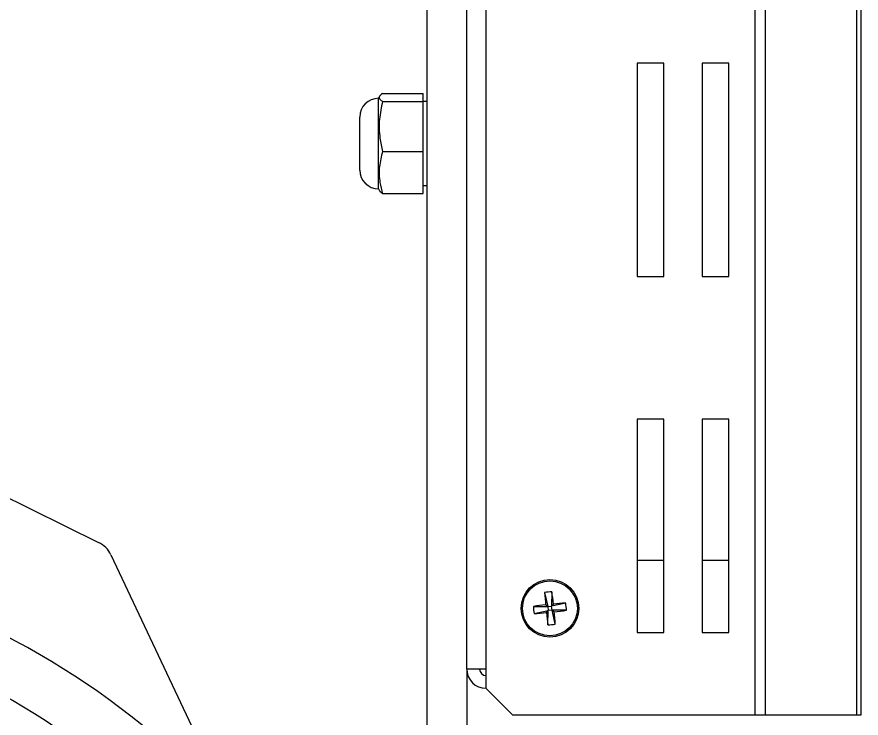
# Model space of a CAD drawing. Extents: x 8 to 113, y 0 to 87.
# Drawn here: x 108.75 to 112.711, y 39.773 to 43.062 of the extents above; entities that cross this region are included whole.
import ezdxf

# ---------------------------------------------------------------- set-up
doc = ezdxf.new("R2010")
doc.units = 0
doc.header["$MEASUREMENT"] = 0
doc.layers.add('OBJECT', color=7, linetype='CONTINUOUS')

msp = doc.modelspace()

# ---------------------------------------------------------------- linework, layer by layer
at = {"layer": 'OBJECT'}
for p, q in [((112.2133, 39.7882), (112.2133, 46.5632)), ((112.2628, 39.7882), (112.2628, 46.5632)), ((112.6902, 39.7882), (112.6902, 46.5632)), ((112.7107, 39.7882), (112.7107, 46.5632)), ((110.9507, 46.4382), (110.9507, 39.9132)), ((110.8607, 40.0032), (110.8607, 46.3482)), ((110.6727, 44.9982), (110.6727, 36.0256)), ((111.6607, 42.8452), (111.6607, 41.8452)), ((111.7857, 42.8452), (111.6607, 42.8452)), ((111.7857, 41.8452), (111.7857, 42.8452)), ((111.9657, 42.8452), (111.9657, 41.8452)), ((112.0907, 42.8452), (111.9657, 42.8452)), ((112.0907, 41.8452), (112.0907, 42.8452)), ((110.4655, 42.7031), (110.6567, 42.7031)), ((110.6567, 42.6662), (110.6567, 42.7031)), ((110.4512, 42.69), (110.4467, 42.6804)), ((110.4467, 42.256), (110.4467, 42.6804)), ((110.4655, 42.6662), (110.6567, 42.6662)), ((110.6567, 42.4313), (110.6567, 42.6662)), ((110.6727, 42.6651), (110.6567, 42.6651)), ((110.3587, 42.344), (110.3587, 42.5924)), ((110.4655, 42.4313), (110.6567, 42.4313)), ((110.6567, 42.2334), (110.6567, 42.4313)), ((110.6567, 42.2713), (110.6727, 42.2713)), ((110.4467, 42.256), (110.4511, 42.2466)), ((110.4655, 42.2334), (110.6567, 42.2334)), ((111.6607, 41.8452), (111.7857, 41.8452)), ((111.9657, 41.8452), (112.0907, 41.8452)), ((111.6607, 41.1752), (111.6607, 40.1752)), ((111.7857, 41.1752), (111.6607, 41.1752)), ((111.7857, 40.1752), (111.7857, 41.1752)), ((111.9657, 41.1752), (111.9657, 40.1752)), ((112.0907, 41.1752), (111.9657, 41.1752)), ((112.0907, 40.1752), (112.0907, 41.1752)), ((108.6288, 40.8454), (109.1334, 40.5975)), ((109.1914, 40.5386), (109.6536, 39.5588)), ((111.7857, 40.5132), (111.6607, 40.5132)), ((112.0907, 40.5132), (111.9657, 40.5132)), ((111.2259, 40.3623), (111.2405, 40.2965)), ((111.2599, 40.3658), (111.2589, 40.2984)), ((110.8605, 40.1765), (110.8605, 40.3499)), ((111.1731, 40.2974), (111.2405, 40.2965)), ((111.2405, 40.2965), (111.2306, 40.3046)), ((111.2405, 40.2965), (111.2589, 40.2984)), ((111.2405, 40.2965), (111.2424, 40.2781)), ((111.3248, 40.3131), (111.2589, 40.2984)), ((111.2671, 40.3084), (111.2589, 40.2984)), ((111.2608, 40.28), (111.2589, 40.2984)), ((111.1766, 40.2634), (111.2424, 40.2781)), ((111.2343, 40.2681), (111.2424, 40.2781)), ((111.2415, 40.2106), (111.2424, 40.2781)), ((111.2608, 40.28), (111.2424, 40.2781)), ((111.2608, 40.28), (111.2708, 40.2718)), ((111.3283, 40.279), (111.2608, 40.28)), ((111.2755, 40.2141), (111.2608, 40.28)), ((111.6607, 40.1752), (111.7857, 40.1752)), ((111.9657, 40.1752), (112.0907, 40.1752)), ((110.9507, 40.0032), (110.8607, 40.0032)), ((110.8607, 40.0032), (110.8607, 36.0256)), ((110.9507, 39.9132), (111.0757, 39.7882)), ((111.0757, 39.7882), (112.2133, 39.7882)), ((112.2133, 39.7882), (112.2628, 39.7882)), ((112.2628, 39.7882), (112.6902, 39.7882)), ((112.6902, 39.7882), (112.7107, 39.7882))]:
    msp.add_line(p, q, dxfattribs=at)
for radius in [0.135, 0.1287]:
    msp.add_circle((111.2507, 40.2882), radius, dxfattribs=at)
for centre, radius, start, end in [((110.4467, 42.5924), 0.088, 90, 180), ((110.4467, 42.344), 0.088, 180, 270), ((109.0783, 40.4853), 0.125, 25.2532, 63.8384), ((106.9716, 36.8182), 3.76, 16.241, 79.9508), ((111.2765, 40.0375), 0.3287, 92.8925, 98.8637), ((113.3528, 40.5067), 2.1318, 183.8827, 185.4397), ((109.1473, 40.0737), 2.1327, 6.3168, 7.8731), ((106.9716, 36.8182), 3.5095, 51.0995, 82.4503), ((111.4651, 38.1856), 2.1319, 96.3165, 97.8735), ((111.5014, 40.314), 0.3287, 182.8925, 188.8637), ((111.4692, 38.1857), 2.1323, 93.8827, 95.4394), ((111, 40.2624), 0.3287, 2.8925, 8.8637), ((111.0322, 42.391), 2.1325, 273.8828, 275.4393), ((113.3527, 40.5026), 2.1313, 186.3163, 187.8736), ((111.0362, 42.3914), 2.1325, 276.3168, 277.8733), ((109.1473, 40.0696), 2.1332, 3.8832, 5.4392), ((111.2249, 40.5389), 0.3287, 272.8923, 278.8636), ((106.9727, 36.8182), 3.375, 56.7599, 86.7562), ((106.9727, 36.8182), 3.36, 54.3364, 86.658), ((106.9727, 36.8182), 3.35, 54.4956, 86.4858), ((106.9716, 36.8182), 3.3845, 53.7628, 82.1698), ((110.9507, 40.0032), 0.09, 180, 270), ((110.9507, 40.0032), 0.03, 180, 270), ((106.9727, 36.8182), 3.0068, 19.7991, 86.1975)]:
    msp.add_arc(centre, radius, start, end, dxfattribs=at)
for points, knots in [([(110.4655, 42.7031), (110.462, 42.7007), (110.4526, 42.6942), (110.4473, 42.6833), (110.4546, 42.6734), (110.4632, 42.6677), (110.4655, 42.6662)], [0, 0, 0, 0, 0.200134, 0.530785, 0.87144, 1, 1, 1, 1]), ([(110.4655, 42.6662), (110.4596, 42.6382), (110.4476, 42.5815), (110.45, 42.5017), (110.4609, 42.4521), (110.4655, 42.4313)], [0, 0, 0, 0, 0.359917, 0.730732, 1, 1, 1, 1]), ([(110.4655, 42.4313), (110.4596, 42.4077), (110.4476, 42.3599), (110.45, 42.2927), (110.4609, 42.2509), (110.4655, 42.2334)], [0, 0, 0, 0, 0.359916, 0.730732, 1, 1, 1, 1]), ([(110.4655, 42.2334), (110.4631, 42.2349), (110.4561, 42.2394), (110.4537, 42.2441), (110.4522, 42.2471)], [0, 0, 0, 0, 0.344758, 1, 1, 1, 1])]:
    msp.add_open_spline(points, degree=3, knots=knots, dxfattribs=at)

doc.saveas('drawing.dxf')
